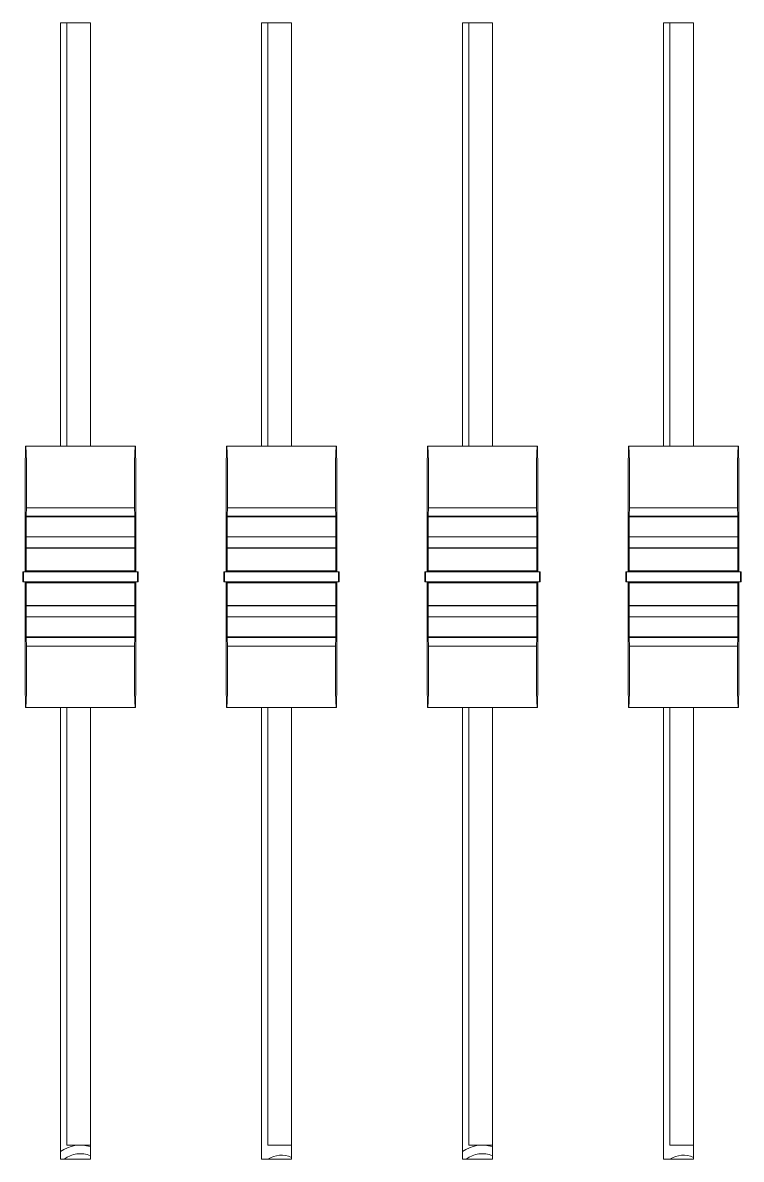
# Model space of a CAD drawing. Header units: millimetres. Extents: x 20 to 1660, y 4 to 1168.
# Drawn here: x 437.1 to 508.6, y 333.4 to 446.4 of the extents above; entities that cross this region are included whole.
import ezdxf

# ---------------------------------------------------------------- set-up
doc = ezdxf.new("R2010")
doc.units = ezdxf.units.MM
doc.header["$LTSCALE"] = 4
doc.layers.add('Visible Edges(A H Standard)', color=7, linetype='Continuous', lineweight=18)

msp = doc.modelspace()

# ---------------------------------------------------------------- linework, layer by layer
at = {"layer": 'Visible Edges(A H Standard)'}
for p, q in [((440.876, 404.255), (440.876, 446.355)), ((440.876, 446.355), (443.876, 446.355)), ((441.501, 404.255), (441.501, 446.355)), ((443.876, 446.355), (443.876, 404.255)), ((460.876, 404.255), (460.876, 446.355)), ((460.876, 446.355), (463.876, 446.355)), ((461.501, 404.255), (461.501, 446.355)), ((463.876, 446.355), (463.876, 404.255)), ((480.876, 404.255), (480.876, 446.355)), ((480.876, 446.355), (483.876, 446.355)), ((481.501, 404.255), (481.501, 446.355)), ((483.876, 446.355), (483.876, 404.255)), ((500.876, 404.255), (500.876, 446.355)), ((500.876, 446.355), (503.876, 446.355)), ((501.501, 404.255), (501.501, 446.355)), ((503.876, 446.355), (503.876, 404.255)), ((437.376, 401.906), (437.413, 404.255)), ((448.34, 404.255), (437.413, 404.255)), ((448.34, 404.255), (448.376, 401.906)), ((457.376, 401.906), (457.413, 404.255)), ((468.34, 404.255), (457.413, 404.255)), ((468.34, 404.255), (468.376, 401.906)), ((477.376, 401.906), (477.413, 404.255)), ((488.34, 404.255), (477.413, 404.255)), ((488.34, 404.255), (488.376, 401.906)), ((497.376, 401.906), (497.413, 404.255)), ((508.34, 404.255), (497.413, 404.255)), ((508.34, 404.255), (508.376, 401.906)), ((437.376, 391.755), (437.376, 401.906)), ((448.376, 401.906), (448.376, 391.755)), ((457.376, 391.755), (457.376, 401.906)), ((468.376, 401.906), (468.376, 391.755)), ((477.376, 391.755), (477.376, 401.906)), ((488.376, 401.906), (488.376, 391.755)), ((497.376, 391.755), (497.376, 401.906)), ((508.376, 401.906), (508.376, 391.755)), ((437.479, 397.288), (437.49, 398.207)), ((437.49, 398.207), (437.491, 398.131)), ((437.491, 398.131), (448.262, 398.131)), ((448.262, 398.131), (448.263, 398.207)), ((448.263, 398.207), (448.273, 397.288)), ((457.479, 397.288), (457.49, 398.207)), ((457.49, 398.207), (457.491, 398.131)), ((457.491, 398.131), (468.262, 398.131)), ((468.262, 398.131), (468.263, 398.207)), ((468.263, 398.207), (468.273, 397.288)), ((477.479, 397.288), (477.49, 398.207)), ((477.49, 398.207), (477.491, 398.131)), ((477.491, 398.131), (488.262, 398.131)), ((488.262, 398.131), (488.263, 398.207)), ((488.263, 398.207), (488.273, 397.288)), ((497.479, 397.288), (497.49, 398.207)), ((497.49, 398.207), (497.491, 398.131)), ((497.491, 398.131), (508.262, 398.131)), ((508.262, 398.131), (508.263, 398.207)), ((508.263, 398.207), (508.273, 397.288)), ((437.481, 397.212), (437.479, 397.288)), ((448.273, 397.288), (437.479, 397.288)), ((448.272, 397.212), (437.481, 397.212)), ((448.273, 397.288), (448.272, 397.212)), ((457.481, 397.212), (457.479, 397.288)), ((468.273, 397.288), (457.479, 397.288)), ((468.272, 397.212), (457.481, 397.212)), ((468.273, 397.288), (468.272, 397.212)), ((477.481, 397.212), (477.479, 397.288)), ((488.273, 397.288), (477.479, 397.288)), ((488.272, 397.212), (477.481, 397.212)), ((488.273, 397.288), (488.272, 397.212)), ((497.481, 397.212), (497.479, 397.288)), ((508.273, 397.288), (497.479, 397.288)), ((508.272, 397.212), (497.481, 397.212)), ((508.273, 397.288), (508.272, 397.212)), ((437.459, 394.146), (437.464, 395.273)), ((437.464, 395.273), (437.466, 395.233)), ((437.466, 395.233), (448.287, 395.233)), ((448.287, 395.233), (448.288, 395.273)), ((448.288, 395.273), (448.294, 394.146)), ((457.459, 394.146), (457.464, 395.273)), ((457.464, 395.273), (457.466, 395.233)), ((457.466, 395.233), (468.287, 395.233)), ((468.287, 395.233), (468.288, 395.273)), ((468.288, 395.273), (468.294, 394.146)), ((477.459, 394.146), (477.464, 395.273)), ((477.464, 395.273), (477.466, 395.233)), ((477.466, 395.233), (488.287, 395.233)), ((488.287, 395.233), (488.288, 395.273)), ((488.288, 395.273), (488.294, 394.146)), ((497.459, 394.146), (497.464, 395.273)), ((497.464, 395.273), (497.466, 395.233)), ((497.466, 395.233), (508.287, 395.233)), ((508.287, 395.233), (508.288, 395.273)), ((508.288, 395.273), (508.294, 394.146)), ((437.46, 394.105), (437.459, 394.146)), ((448.294, 394.146), (437.459, 394.146)), ((448.292, 394.105), (437.46, 394.105)), ((448.294, 394.146), (448.292, 394.105)), ((457.46, 394.105), (457.459, 394.146)), ((468.294, 394.146), (457.459, 394.146)), ((468.292, 394.105), (457.46, 394.105)), ((468.294, 394.146), (468.292, 394.105)), ((477.46, 394.105), (477.459, 394.146)), ((488.294, 394.146), (477.459, 394.146)), ((488.292, 394.105), (477.46, 394.105)), ((488.294, 394.146), (488.292, 394.105)), ((497.46, 394.105), (497.459, 394.146)), ((508.294, 394.146), (497.459, 394.146)), ((508.292, 394.105), (497.46, 394.105)), ((508.294, 394.146), (508.292, 394.105)), ((437.126, 391.755), (437.208, 391.755)), ((437.126, 390.755), (437.126, 391.755)), ((448.545, 391.755), (437.208, 391.755)), ((437.208, 391.755), (437.208, 390.755)), ((437.454, 391.755), (437.454, 391.855)), ((437.454, 391.855), (437.455, 391.855)), ((437.455, 391.855), (448.298, 391.855)), ((448.298, 391.855), (448.299, 391.855)), ((448.299, 391.855), (448.299, 391.755)), ((448.545, 390.755), (448.545, 391.755)), ((448.545, 391.755), (448.626, 391.755)), ((448.626, 391.755), (448.626, 390.755)), ((457.126, 391.755), (457.208, 391.755)), ((457.126, 390.755), (457.126, 391.755)), ((468.545, 391.755), (457.208, 391.755)), ((457.208, 391.755), (457.208, 390.755)), ((457.454, 391.755), (457.454, 391.855)), ((457.454, 391.855), (457.455, 391.855)), ((457.455, 391.855), (468.298, 391.855)), ((468.298, 391.855), (468.299, 391.855)), ((468.299, 391.855), (468.299, 391.755)), ((468.545, 390.755), (468.545, 391.755)), ((468.545, 391.755), (468.626, 391.755)), ((468.626, 391.755), (468.626, 390.755)), ((477.126, 391.755), (477.208, 391.755)), ((477.126, 390.755), (477.126, 391.755)), ((488.545, 391.755), (477.208, 391.755)), ((477.208, 391.755), (477.208, 390.755)), ((477.454, 391.755), (477.454, 391.855)), ((477.454, 391.855), (477.455, 391.855)), ((477.455, 391.855), (488.298, 391.855)), ((488.298, 391.855), (488.299, 391.855)), ((488.299, 391.855), (488.299, 391.755)), ((488.545, 390.755), (488.545, 391.755)), ((488.545, 391.755), (488.626, 391.755)), ((488.626, 391.755), (488.626, 390.755)), ((497.126, 391.755), (497.208, 391.755)), ((497.126, 390.755), (497.126, 391.755)), ((508.545, 391.755), (497.208, 391.755)), ((497.208, 391.755), (497.208, 390.755)), ((497.454, 391.755), (497.454, 391.855)), ((497.454, 391.855), (497.455, 391.855)), ((497.455, 391.855), (508.298, 391.855)), ((508.298, 391.855), (508.299, 391.855)), ((508.299, 391.855), (508.299, 391.755)), ((508.545, 390.755), (508.545, 391.755)), ((508.545, 391.755), (508.626, 391.755)), ((508.626, 391.755), (508.626, 390.755)), ((437.208, 390.755), (437.126, 390.755)), ((448.545, 390.755), (437.208, 390.755)), ((437.376, 380.605), (437.376, 390.755)), ((437.454, 390.655), (437.454, 390.755)), ((437.455, 390.655), (437.454, 390.655)), ((448.298, 390.655), (437.455, 390.655)), ((448.299, 390.655), (448.298, 390.655)), ((448.299, 390.755), (448.299, 390.655)), ((448.376, 390.755), (448.376, 380.605)), ((448.626, 390.755), (448.545, 390.755)), ((457.208, 390.755), (457.126, 390.755)), ((468.545, 390.755), (457.208, 390.755)), ((457.376, 380.605), (457.376, 390.755)), ((457.454, 390.655), (457.454, 390.755)), ((457.455, 390.655), (457.454, 390.655)), ((468.298, 390.655), (457.455, 390.655)), ((468.299, 390.655), (468.298, 390.655)), ((468.299, 390.755), (468.299, 390.655)), ((468.376, 390.755), (468.376, 380.605)), ((468.626, 390.755), (468.545, 390.755)), ((477.208, 390.755), (477.126, 390.755)), ((488.545, 390.755), (477.208, 390.755)), ((477.376, 380.605), (477.376, 390.755)), ((477.454, 390.655), (477.454, 390.755)), ((477.455, 390.655), (477.454, 390.655)), ((488.298, 390.655), (477.455, 390.655)), ((488.299, 390.655), (488.298, 390.655)), ((488.299, 390.755), (488.299, 390.655)), ((488.376, 390.755), (488.376, 380.605)), ((488.626, 390.755), (488.545, 390.755)), ((497.208, 390.755), (497.126, 390.755)), ((508.545, 390.755), (497.208, 390.755)), ((497.376, 380.605), (497.376, 390.755)), ((497.454, 390.655), (497.454, 390.755)), ((497.455, 390.655), (497.454, 390.655)), ((508.298, 390.655), (497.455, 390.655)), ((508.299, 390.655), (508.298, 390.655)), ((508.299, 390.755), (508.299, 390.655)), ((508.376, 390.755), (508.376, 380.605)), ((508.626, 390.755), (508.545, 390.755)), ((437.459, 388.364), (437.46, 388.405)), ((437.464, 387.237), (437.459, 388.364)), ((448.294, 388.364), (437.459, 388.364)), ((437.46, 388.405), (448.292, 388.405)), ((448.294, 388.364), (448.288, 387.237)), ((448.292, 388.405), (448.294, 388.364)), ((457.459, 388.364), (457.46, 388.405)), ((457.464, 387.237), (457.459, 388.364)), ((468.294, 388.364), (457.459, 388.364)), ((457.46, 388.405), (468.292, 388.405)), ((468.294, 388.364), (468.288, 387.237)), ((468.292, 388.405), (468.294, 388.364)), ((477.459, 388.364), (477.46, 388.405)), ((477.464, 387.237), (477.459, 388.364)), ((488.294, 388.364), (477.459, 388.364)), ((477.46, 388.405), (488.292, 388.405)), ((488.294, 388.364), (488.288, 387.237)), ((488.292, 388.405), (488.294, 388.364)), ((497.459, 388.364), (497.46, 388.405)), ((497.464, 387.237), (497.459, 388.364)), ((508.294, 388.364), (497.459, 388.364)), ((497.46, 388.405), (508.292, 388.405)), ((508.294, 388.364), (508.288, 387.237)), ((508.292, 388.405), (508.294, 388.364)), ((437.466, 387.277), (437.464, 387.237)), ((448.287, 387.277), (437.466, 387.277)), ((448.288, 387.237), (448.287, 387.277)), ((457.466, 387.277), (457.464, 387.237)), ((468.287, 387.277), (457.466, 387.277)), ((468.288, 387.237), (468.287, 387.277)), ((477.466, 387.277), (477.464, 387.237)), ((488.287, 387.277), (477.466, 387.277)), ((488.288, 387.237), (488.287, 387.277)), ((497.466, 387.277), (497.464, 387.237)), ((508.287, 387.277), (497.466, 387.277)), ((508.288, 387.237), (508.287, 387.277)), ((437.479, 385.223), (437.481, 385.298)), ((437.49, 384.303), (437.479, 385.223)), ((448.273, 385.223), (437.479, 385.223)), ((437.481, 385.298), (448.272, 385.298)), ((437.491, 384.379), (437.49, 384.303)), ((448.262, 384.379), (437.491, 384.379)), ((448.263, 384.303), (448.262, 384.379)), ((448.273, 385.223), (448.263, 384.303)), ((448.272, 385.298), (448.273, 385.223)), ((457.479, 385.223), (457.481, 385.298)), ((457.49, 384.303), (457.479, 385.223)), ((468.273, 385.223), (457.479, 385.223)), ((457.481, 385.298), (468.272, 385.298)), ((457.491, 384.379), (457.49, 384.303)), ((468.262, 384.379), (457.491, 384.379)), ((468.263, 384.303), (468.262, 384.379)), ((468.273, 385.223), (468.263, 384.303)), ((468.272, 385.298), (468.273, 385.223)), ((477.479, 385.223), (477.481, 385.298)), ((477.49, 384.303), (477.479, 385.223)), ((488.273, 385.223), (477.479, 385.223)), ((477.481, 385.298), (488.272, 385.298)), ((477.491, 384.379), (477.49, 384.303)), ((488.262, 384.379), (477.491, 384.379)), ((488.263, 384.303), (488.262, 384.379)), ((488.273, 385.223), (488.263, 384.303)), ((488.272, 385.298), (488.273, 385.223)), ((497.479, 385.223), (497.481, 385.298)), ((497.49, 384.303), (497.479, 385.223)), ((508.273, 385.223), (497.479, 385.223)), ((497.481, 385.298), (508.272, 385.298)), ((497.491, 384.379), (497.49, 384.303)), ((508.262, 384.379), (497.491, 384.379)), ((508.263, 384.303), (508.262, 384.379)), ((508.273, 385.223), (508.263, 384.303)), ((508.272, 385.298), (508.273, 385.223)), ((437.413, 378.255), (437.376, 380.605)), ((448.376, 380.605), (448.34, 378.255)), ((457.413, 378.255), (457.376, 380.605)), ((468.376, 380.605), (468.34, 378.255)), ((477.413, 378.255), (477.376, 380.605)), ((488.376, 380.605), (488.34, 378.255)), ((497.413, 378.255), (497.376, 380.605)), ((508.376, 380.605), (508.34, 378.255)), ((448.34, 378.255), (437.413, 378.255)), ((440.876, 333.355), (440.876, 378.255)), ((441.501, 334.755), (441.501, 378.255)), ((443.876, 378.255), (443.876, 333.355)), ((468.34, 378.255), (457.413, 378.255)), ((460.876, 333.355), (460.876, 378.255)), ((461.501, 334.755), (461.501, 378.255)), ((463.876, 378.255), (463.876, 333.355)), ((488.34, 378.255), (477.413, 378.255)), ((480.876, 333.355), (480.876, 378.255)), ((481.501, 334.755), (481.501, 378.255)), ((483.876, 378.255), (483.876, 333.355)), ((508.34, 378.255), (497.413, 378.255)), ((500.876, 333.355), (500.876, 378.255)), ((501.501, 334.755), (501.501, 378.255)), ((503.876, 378.255), (503.876, 333.355)), ((442.876, 334.755), (441.501, 334.755)), ((443.876, 334.755), (442.876, 334.755)), ((463.876, 334.755), (461.501, 334.755)), ((482.876, 334.755), (481.501, 334.755)), ((483.876, 334.755), (482.876, 334.755)), ((503.876, 334.755), (501.501, 334.755)), ((443.876, 333.355), (440.876, 333.355)), ((463.876, 333.355), (460.876, 333.355)), ((483.876, 333.355), (480.876, 333.355)), ((503.876, 333.355), (500.876, 333.355))]:
    msp.add_line(p, q, dxfattribs=at)
for centre, radius, start, end in [((442.876, 331.255), 3.5, 73.39845, 124.8499), ((482.876, 331.255), 3.5, 73.39845, 124.8499), ((442.876, 331.255), 2.65, 67.82984, 127.58467), ((462.876, 331.255), 2.5, 66.42182, 122.85988), ((482.876, 331.255), 2.65, 67.82984, 127.58467), ((502.876, 331.255), 2.5, 66.42182, 122.85988)]:
    msp.add_arc(centre, radius, start, end, dxfattribs=at)
for centre, major_axis, start_param, end_param in [((437.413, 391.255), (0, 13), 5.7683529, 6.2831853), ((448.34, 391.255), (0, 13), 0, 0.5148324), ((457.413, 391.255), (0, 13), 5.7683529, 6.2831853), ((468.34, 391.255), (0, 13), 0, 0.5148324), ((477.413, 391.255), (0, 13), 5.7683529, 6.2831853), ((488.34, 391.255), (0, 13), 0, 0.5148324), ((497.413, 391.255), (0, 13), 5.7683529, 6.2831853), ((508.34, 391.255), (0, 13), 0, 0.5148324), ((437.482, 400.612), (0, 2.25), 3.8432109, 5.7683529), ((448.27, 400.612), (0, 2.25), 0.5148324, 2.4399744), ((457.482, 400.612), (0, 2.25), 3.8432109, 5.7683529), ((468.27, 400.612), (0, 2.25), 0.5148324, 2.4399744), ((477.482, 400.612), (0, 2.25), 3.8432109, 5.7683529), ((488.27, 400.612), (0, 2.25), 0.5148324, 2.4399744), ((497.482, 400.612), (0, 2.25), 3.8432109, 5.7683529), ((508.27, 400.612), (0, 2.25), 0.5148324, 2.4399744), ((437.586, 391.255), (0, -10), 3.8432109, 3.9542212), ((448.167, 391.255), (0, -10), 2.3289641, 2.4399744), ((457.586, 391.255), (0, -10), 3.8432109, 3.9542212), ((468.167, 391.255), (0, -10), 2.3289641, 2.4399744), ((477.586, 391.255), (0, -10), 3.8432109, 3.9542212), ((488.167, 391.255), (0, -10), 2.3289641, 2.4399744), ((497.586, 391.255), (0, -10), 3.8432109, 3.9542212), ((508.167, 391.255), (0, -10), 2.3289641, 2.4399744), ((437.586, 391.255), (0, -10), 4.0742933, 4.3032871), ((448.167, 391.255), (0, -10), 1.9798982, 2.208892), ((457.586, 391.255), (0, -10), 4.0742933, 4.3032871), ((468.167, 391.255), (0, -10), 1.9798982, 2.208892), ((477.586, 391.255), (0, -10), 4.0742933, 4.3032871), ((488.167, 391.255), (0, -10), 1.9798982, 2.208892), ((497.586, 391.255), (0, -10), 4.0742933, 4.3032871), ((508.167, 391.255), (0, -10), 1.9798982, 2.208892), ((437.586, 391.255), (0, -10), 4.4233592, 4.6523529), ((448.167, 391.255), (0, -10), 1.6308324, 1.8598261), ((457.586, 391.255), (0, -10), 4.4233592, 4.6523529), ((468.167, 391.255), (0, -10), 1.6308324, 1.8598261), ((477.586, 391.255), (0, -10), 4.4233592, 4.6523529), ((488.167, 391.255), (0, -10), 1.6308324, 1.8598261), ((497.586, 391.255), (0, -10), 4.4233592, 4.6523529), ((508.167, 391.255), (0, -10), 1.6308324, 1.8598261), ((437.586, 391.255), (0, -10), 4.772425, 5.0014188), ((448.167, 391.255), (0, -10), 1.2817665, 1.5107603), ((457.586, 391.255), (0, -10), 4.772425, 5.0014188), ((468.167, 391.255), (0, -10), 1.2817665, 1.5107603), ((477.586, 391.255), (0, -10), 4.772425, 5.0014188), ((488.167, 391.255), (0, -10), 1.2817665, 1.5107603), ((497.586, 391.255), (0, -10), 4.772425, 5.0014188), ((508.167, 391.255), (0, -10), 1.2817665, 1.5107603), ((437.586, 391.255), (0, -10), 5.1214909, 5.3504846), ((448.167, 391.255), (0, -10), 0.9327007, 1.1616944), ((457.586, 391.255), (0, -10), 5.1214909, 5.3504846), ((468.167, 391.255), (0, -10), 0.9327007, 1.1616944), ((477.586, 391.255), (0, -10), 5.1214909, 5.3504846), ((488.167, 391.255), (0, -10), 0.9327007, 1.1616944), ((497.586, 391.255), (0, -10), 5.1214909, 5.3504846), ((508.167, 391.255), (0, -10), 0.9327007, 1.1616944), ((437.586, 391.255), (0, -10), 5.4705567, 5.5815671), ((448.167, 391.255), (0, -10), 0.7016182, 0.8126286), ((457.586, 391.255), (0, -10), 5.4705567, 5.5815671), ((468.167, 391.255), (0, -10), 0.7016182, 0.8126286), ((477.586, 391.255), (0, -10), 5.4705567, 5.5815671), ((488.167, 391.255), (0, -10), 0.7016182, 0.8126286), ((497.586, 391.255), (0, -10), 5.4705567, 5.5815671), ((508.167, 391.255), (0, -10), 0.7016182, 0.8126286), ((437.482, 381.899), (0, 2.25), 3.6564251, 5.5815671), ((448.27, 381.899), (0, 2.25), 0.7016182, 2.6267602), ((457.482, 381.899), (0, 2.25), 3.6564251, 5.5815671), ((468.27, 381.899), (0, 2.25), 0.7016182, 2.6267602), ((477.482, 381.899), (0, 2.25), 3.6564251, 5.5815671), ((488.27, 381.899), (0, 2.25), 0.7016182, 2.6267602), ((497.482, 381.899), (0, 2.25), 3.6564251, 5.5815671), ((508.27, 381.899), (0, 2.25), 0.7016182, 2.6267602), ((437.413, 391.255), (0, 13), 3.1415927, 3.6564251), ((448.34, 391.255), (0, 13), 2.6267602, 3.1415927), ((457.413, 391.255), (0, 13), 3.1415927, 3.6564251), ((468.34, 391.255), (0, 13), 2.6267602, 3.1415927), ((477.413, 391.255), (0, 13), 3.1415927, 3.6564251), ((488.34, 391.255), (0, 13), 2.6267602, 3.1415927), ((497.413, 391.255), (0, 13), 3.1415927, 3.6564251), ((508.34, 391.255), (0, 13), 2.6267602, 3.1415927)]:
    msp.add_ellipse(centre, major_axis=major_axis, ratio=0.0130907, start_param=start_param, end_param=end_param, dxfattribs=at)

doc.saveas('drawing.dxf')
